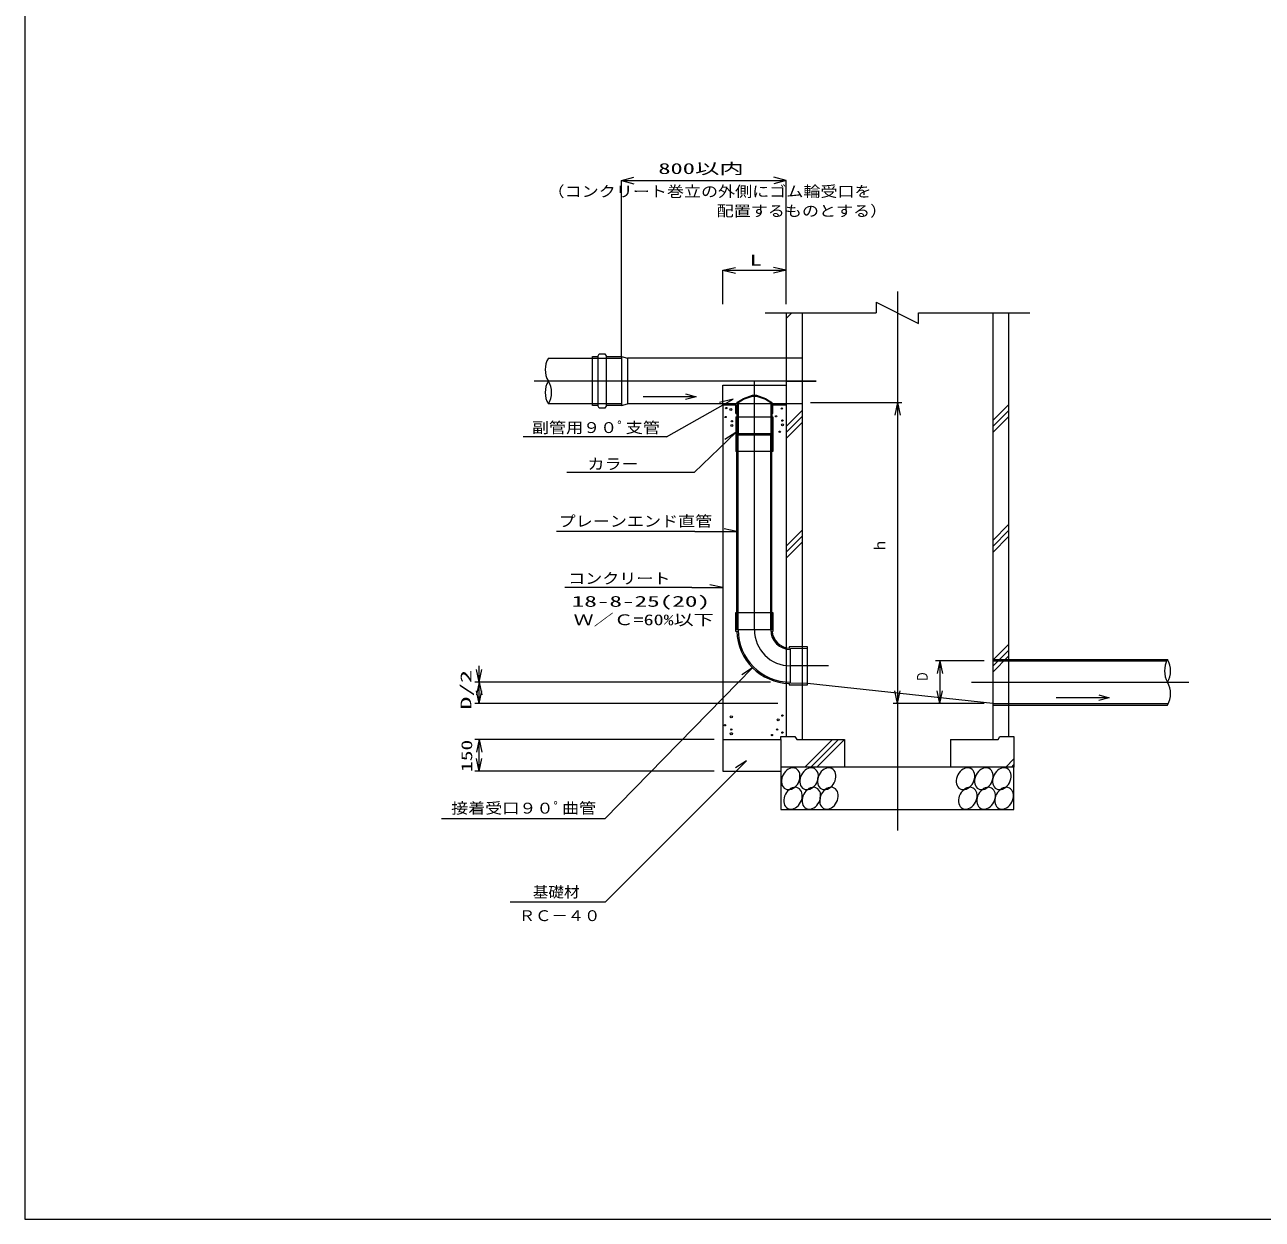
# Model space of a CAD drawing. Units: millimetres on the paper. Extents: x -390 to 406, y -282 to 282.
# Drawn here: x -390.5 to -98.4, y -282 to 0 of the extents above; entities that cross this region are included whole.
import ezdxf
from ezdxf.enums import TextEntityAlignment as Align

# ---------------------------------------------------------------- set-up
doc = ezdxf.new("R2010")
doc.units = ezdxf.units.MM
for name, color, linetype, lineweight in [('0-1__0-1__0-1_構造図', 7, 'Continuous', 18), ('0-2__0-2__0-2_枠', 7, 'Continuous', 18), ('0-3__0-4__0-4_センタ__', 7, 'Continuous', 18), ('0-4__0-5__0-5_寸法線1', 7, 'Continuous', 18), ('0-7__0-9__0-9_構造図2', 7, 'Continuous', 18), ('0-8__0-A__0-A_構造図3', 7, 'Continuous', 18)]:
    doc.layers.add(name, color=color, linetype=linetype, lineweight=lineweight)
doc.styles.add('ＭＳ ゴシック', font='')
doc.styles.get('ＭＳ ゴシック').set_extended_font_data('MS Gothic')

msp = doc.modelspace()

# ---------------------------------------------------------------- linework, layer by layer
at = {"layer": '0-1__0-1__0-1_構造図'}
for p, q in [((-189.521, -65.5), (-189.521, -68)), ((-215.771, -68), (-189.521, -68)), ((-210.771, -68), (-210.771, -78.725)), ((-210.771, -68), (-207.021, -68)), ((-210.771, -69.363), (-209.408, -68)), ((-207.021, -68), (-207.021, -146.9)), ((-179.521, -68), (-153.271, -68)), ((-162.021, -68), (-162.021, -168.75)), ((-162.021, -68), (-158.271, -68)), ((-158.271, -68), (-158.271, -149.875)), ((-266.912, -78.725), (-249.67, -78.725)), ((-255.273, -78.35), (-255.273, -89.9)), ((-253.213, -89.9), (-253.213, -78.35)), ((-207.021, -78.725), (-248.271, -78.725)), ((-210.771, -84.125), (-248.271, -84.125)), ((-210.771, -85.102), (-210.771, -89.775)), ((-249.67, -89.525), (-266.912, -89.525)), ((-225.771, -89.525), (-248.271, -89.525)), ((-232.021, -87.825), (-244.521, -87.825)), ((-207.021, -89.525), (-210.771, -89.525)), ((-162.021, -93.456), (-158.271, -89.706)), ((-222.646, -91.775), (-222.396, -91.775)), ((-210.771, -94.819), (-207.021, -91.069)), ((-210.771, -96.233), (-207.021, -92.483)), ((-162.021, -94.87), (-158.271, -91.12)), ((-162.021, -96.284), (-158.271, -92.534)), ((-210.771, -97.647), (-207.021, -93.897)), ((-210.771, -123.103), (-207.021, -119.353)), ((-162.021, -121.74), (-158.271, -117.99)), ((-162.021, -123.154), (-158.271, -119.404)), ((-210.771, -124.517), (-207.021, -120.767)), ((-210.771, -125.931), (-207.021, -122.181)), ((-162.021, -124.569), (-158.271, -120.819)), ((-218.271, -142.85), (-218.271, -138.85)), ((-162.021, -150.024), (-158.271, -146.274)), ((-162.021, -151.439), (-158.271, -147.689)), ((-162.021, -152.853), (-158.271, -149.103)), ((-162.021, -149.875), (-120.771, -149.875)), ((-210.771, -155.46), (-210.771, -168)), ((-210.071, -155.496), (-210.071, -155.8)), ((-207.021, -155.8), (-207.021, -168.75)), ((-162.021, -160.25), (-205.771, -155.502)), ((-164.021, -160.25), (-175.521, -160.25)), ((-162.021, -160.6), (-120.771, -160.6)), ((-158.271, -160.6), (-158.271, -168)), ((-134.521, -158.9), (-147.021, -158.9)), ((-212.021, -168.75), (-212.021, -176.25)), ((-212.021, -168.75), (-212.021, -175.25)), ((-206.349, -175.25), (-199.849, -168.75)), ((-204.935, -175.25), (-198.435, -168.75)), ((-203.521, -175.25), (-197.021, -168.75)), ((-197.021, -168.75), (-197.021, -175.25)), ((-172.021, -168.75), (-172.021, -175.25)), ((-160.771, -168.75), (-160.321, -168)), ((-157.021, -168), (-157.021, -175.25)), ((-157.021, -175.25), (-172.021, -175.25)), ((-158.962, -175.25), (-157.021, -173.309)), ((-157.548, -175.25), (-157.021, -174.723))]:
    msp.add_line(p, q, dxfattribs=at)
for points in [[(-189.521, -65.5), (-179.521, -70.5), (-179.521, -68)], [(-256.463, -78.35), (-255.273, -78.35), (-254.911, -77.722), (-253.575, -77.722), (-253.213, -78.35), (-249.67, -78.35), (-248.271, -78.725), (-248.271, -89.525)], [(-249.67, -89.9), (-253.213, -89.9), (-253.575, -90.528), (-254.911, -90.528), (-255.273, -89.9), (-256.463, -89.9), (-256.463, -78.35)], [(-249.67, -78.35), (-249.67, -89.9), (-248.271, -89.525)], [(-234.521, -87.155), (-232.021, -87.825), (-234.521, -88.495)], [(-137.021, -158.23), (-134.521, -158.9), (-137.021, -159.57)], [(-212.021, -168.75), (-212.021, -168), (-210.771, -168)], [(-210.771, -168), (-208.721, -168), (-208.271, -168.75), (-207.021, -168.75), (-197.021, -168.75)], [(-172.021, -168.75), (-162.021, -168.75), (-160.771, -168.75)], [(-160.321, -168), (-158.271, -168), (-157.021, -168)], [(-212.021, -175.25), (-212.021, -185.25), (-157.021, -185.25), (-157.021, -175.25)], [(-172.021, -175.25), (-197.021, -175.25), (-212.021, -175.25)]]:
    msp.add_lwpolyline(points, dxfattribs=at)
for points in [[(-208.462, -175.6), (-208.794, -175.473), (-209.155, -175.423), (-209.532, -175.452), (-209.915, -175.558), (-210.292, -175.738), (-210.651, -175.987), (-210.981, -176.297), (-211.273, -176.66), (-211.517, -177.062), (-211.707, -177.494), (-211.836, -177.941), (-211.9, -178.389), (-211.898, -178.826), (-211.829, -179.238), (-211.696, -179.613), (-211.502, -179.938), (-211.255, -180.204), (-210.96, -180.404), (-210.627, -180.531), (-210.267, -180.58), (-209.889, -180.552), (-209.506, -180.446), (-209.13, -180.266), (-208.771, -180.017), (-208.44, -179.706), (-208.149, -179.344), (-207.904, -178.941), (-207.715, -178.51), (-207.586, -178.063), (-207.522, -177.614), (-207.524, -177.177), (-207.593, -176.765), (-207.726, -176.391), (-207.919, -176.066), (-208.167, -175.799)], [(-206.628, -180.404), (-206.295, -180.531), (-205.935, -180.58), (-205.557, -180.552), (-205.174, -180.446), (-204.798, -180.266), (-204.439, -180.017), (-204.108, -179.706), (-203.816, -179.344), (-203.572, -178.941), (-203.383, -178.51), (-203.254, -178.063), (-203.19, -177.614), (-203.192, -177.177), (-203.26, -176.765), (-203.394, -176.391), (-203.587, -176.066), (-203.835, -175.799), (-204.129, -175.6), (-204.462, -175.473), (-204.823, -175.423), (-205.2, -175.452), (-205.583, -175.558), (-205.96, -175.738), (-206.319, -175.987), (-206.649, -176.297), (-206.941, -176.66), (-207.185, -177.062), (-207.375, -177.494), (-207.503, -177.941), (-207.568, -178.389), (-207.565, -178.826), (-207.497, -179.238), (-207.364, -179.613), (-207.17, -179.938), (-206.923, -180.204)], [(-202.476, -180.404), (-202.143, -180.531), (-201.783, -180.58), (-201.406, -180.552), (-201.023, -180.446), (-200.646, -180.266), (-200.287, -180.017), (-199.957, -179.706), (-199.665, -179.344), (-199.42, -178.941), (-199.231, -178.51), (-199.102, -178.063), (-199.038, -177.614), (-199.04, -177.177), (-199.109, -176.765), (-199.242, -176.391), (-199.435, -176.066), (-199.683, -175.799), (-199.978, -175.6), (-200.311, -175.473), (-200.671, -175.423), (-201.048, -175.452), (-201.431, -175.558), (-201.808, -175.738), (-202.167, -175.987), (-202.497, -176.297), (-202.789, -176.66), (-203.034, -177.062), (-203.223, -177.494), (-203.352, -177.941), (-203.416, -178.389), (-203.414, -178.826), (-203.345, -179.238), (-203.212, -179.613), (-203.019, -179.938), (-202.771, -180.204)], [(-169.714, -180.404), (-169.382, -180.531), (-169.021, -180.58), (-168.644, -180.552), (-168.261, -180.446), (-167.884, -180.266), (-167.525, -180.017), (-167.195, -179.706), (-166.903, -179.344), (-166.659, -178.941), (-166.469, -178.51), (-166.34, -178.063), (-166.276, -177.614), (-166.278, -177.177), (-166.347, -176.765), (-166.48, -176.391), (-166.673, -176.066), (-166.921, -175.799), (-167.216, -175.6), (-167.549, -175.473), (-167.909, -175.423), (-168.287, -175.452), (-168.669, -175.558), (-169.046, -175.738), (-169.405, -175.987), (-169.735, -176.297), (-170.027, -176.66), (-170.272, -177.062), (-170.461, -177.494), (-170.59, -177.941), (-170.654, -178.389), (-170.652, -178.826), (-170.583, -179.238), (-170.45, -179.613), (-170.257, -179.938), (-170.009, -180.204)], [(-165.382, -180.404), (-165.049, -180.531), (-164.689, -180.58), (-164.311, -180.552), (-163.929, -180.446), (-163.552, -180.266), (-163.193, -180.017), (-162.863, -179.706), (-162.571, -179.344), (-162.326, -178.941), (-162.137, -178.51), (-162.008, -178.063), (-161.944, -177.614), (-161.946, -177.177), (-162.015, -176.765), (-162.148, -176.391), (-162.341, -176.066), (-162.589, -175.799), (-162.884, -175.6), (-163.216, -175.473), (-163.577, -175.423), (-163.954, -175.452), (-164.337, -175.558), (-164.714, -175.738), (-165.073, -175.987), (-165.403, -176.297), (-165.695, -176.66), (-165.939, -177.062), (-166.129, -177.494), (-166.258, -177.941), (-166.322, -178.389), (-166.32, -178.826), (-166.251, -179.238), (-166.118, -179.613), (-165.925, -179.938), (-165.677, -180.204)], [(-161.14, -180.404), (-160.808, -180.531), (-160.447, -180.58), (-160.07, -180.552), (-159.687, -180.446), (-159.31, -180.266), (-158.951, -180.017), (-158.621, -179.706), (-158.329, -179.344), (-158.084, -178.941), (-157.895, -178.51), (-157.766, -178.063), (-157.702, -177.614), (-157.704, -177.177), (-157.773, -176.765), (-157.906, -176.391), (-158.099, -176.066), (-158.347, -175.799), (-158.642, -175.6), (-158.975, -175.473), (-159.335, -175.423), (-159.713, -175.452), (-160.095, -175.558), (-160.472, -175.738), (-160.831, -175.987), (-161.161, -176.297), (-161.453, -176.66), (-161.698, -177.062), (-161.887, -177.494), (-162.016, -177.941), (-162.08, -178.389), (-162.078, -178.826), (-162.009, -179.238), (-161.876, -179.613), (-161.683, -179.938), (-161.435, -180.204)], [(-210.418, -185.007), (-210.086, -185.134), (-209.725, -185.183), (-209.348, -185.155), (-208.965, -185.049), (-208.588, -184.868), (-208.229, -184.619), (-207.899, -184.309), (-207.607, -183.947), (-207.363, -183.544), (-207.173, -183.113), (-207.044, -182.666), (-206.98, -182.217), (-206.982, -181.78), (-207.051, -181.368), (-207.184, -180.994), (-207.378, -180.669), (-207.625, -180.402), (-207.92, -180.203), (-208.253, -180.076), (-208.613, -180.026), (-208.991, -180.055), (-209.374, -180.161), (-209.75, -180.341), (-210.109, -180.59), (-210.44, -180.9), (-210.731, -181.262), (-210.976, -181.665), (-211.165, -182.097), (-211.294, -182.544), (-211.358, -182.992), (-211.356, -183.429), (-211.287, -183.841), (-211.154, -184.215), (-210.961, -184.541), (-210.713, -184.807)], [(-203.588, -180.203), (-203.921, -180.076), (-204.281, -180.026), (-204.659, -180.055), (-205.041, -180.161), (-205.418, -180.341), (-205.777, -180.59), (-206.107, -180.9), (-206.399, -181.262), (-206.644, -181.665), (-206.833, -182.097), (-206.962, -182.544), (-207.026, -182.992), (-207.024, -183.429), (-206.955, -183.841), (-206.822, -184.215), (-206.629, -184.541), (-206.381, -184.807), (-206.086, -185.007), (-205.754, -185.134), (-205.393, -185.183), (-205.016, -185.155), (-204.633, -185.049), (-204.256, -184.868), (-203.897, -184.619), (-203.567, -184.309), (-203.275, -183.947), (-203.031, -183.544), (-202.841, -183.113), (-202.712, -182.666), (-202.648, -182.217), (-202.65, -181.78), (-202.719, -181.368), (-202.852, -180.994), (-203.045, -180.669), (-203.293, -180.402)], [(-199.436, -180.203), (-199.769, -180.076), (-200.13, -180.026), (-200.507, -180.055), (-200.89, -180.161), (-201.266, -180.341), (-201.625, -180.59), (-201.956, -180.9), (-202.248, -181.262), (-202.492, -181.665), (-202.681, -182.097), (-202.81, -182.544), (-202.875, -182.992), (-202.872, -183.429), (-202.804, -183.841), (-202.671, -184.215), (-202.477, -184.541), (-202.229, -184.807), (-201.935, -185.007), (-201.602, -185.134), (-201.241, -185.183), (-200.864, -185.155), (-200.481, -185.049), (-200.105, -184.868), (-199.746, -184.619), (-199.415, -184.309), (-199.123, -183.947), (-198.879, -183.544), (-198.689, -183.113), (-198.561, -182.666), (-198.496, -182.217), (-198.499, -181.78), (-198.567, -181.368), (-198.7, -180.994), (-198.894, -180.669), (-199.142, -180.402)], [(-166.674, -180.203), (-167.007, -180.076), (-167.368, -180.026), (-167.745, -180.055), (-168.128, -180.161), (-168.505, -180.341), (-168.864, -180.59), (-169.194, -180.9), (-169.486, -181.262), (-169.73, -181.665), (-169.92, -182.097), (-170.048, -182.544), (-170.113, -182.992), (-170.11, -183.429), (-170.042, -183.841), (-169.909, -184.215), (-169.715, -184.541), (-169.467, -184.807), (-169.173, -185.007), (-168.84, -185.134), (-168.48, -185.183), (-168.102, -185.155), (-167.719, -185.049), (-167.343, -184.868), (-166.984, -184.619), (-166.653, -184.309), (-166.361, -183.947), (-166.117, -183.544), (-165.928, -183.113), (-165.799, -182.666), (-165.734, -182.217), (-165.737, -181.78), (-165.805, -181.368), (-165.938, -180.994), (-166.132, -180.669), (-166.38, -180.402)], [(-162.342, -180.203), (-162.675, -180.076), (-163.035, -180.026), (-163.413, -180.055), (-163.796, -180.161), (-164.172, -180.341), (-164.531, -180.59), (-164.862, -180.9), (-165.154, -181.262), (-165.398, -181.665), (-165.587, -182.097), (-165.716, -182.544), (-165.781, -182.992), (-165.778, -183.429), (-165.71, -183.841), (-165.576, -184.215), (-165.383, -184.541), (-165.135, -184.807), (-164.841, -185.007), (-164.508, -185.134), (-164.147, -185.183), (-163.77, -185.155), (-163.387, -185.049), (-163.01, -184.868), (-162.651, -184.619), (-162.321, -184.309), (-162.029, -183.947), (-161.785, -183.544), (-161.595, -183.113), (-161.467, -182.666), (-161.402, -182.217), (-161.405, -181.78), (-161.473, -181.368), (-161.606, -180.994), (-161.8, -180.669), (-162.048, -180.402)], [(-158.1, -180.203), (-158.433, -180.076), (-158.794, -180.026), (-159.171, -180.055), (-159.554, -180.161), (-159.93, -180.341), (-160.289, -180.59), (-160.62, -180.9), (-160.912, -181.262), (-161.156, -181.665), (-161.346, -182.097), (-161.474, -182.544), (-161.539, -182.992), (-161.536, -183.429), (-161.468, -183.841), (-161.335, -184.215), (-161.141, -184.541), (-160.893, -184.807), (-160.599, -185.007), (-160.266, -185.134), (-159.905, -185.183), (-159.528, -185.155), (-159.145, -185.049), (-158.769, -184.868), (-158.41, -184.619), (-158.079, -184.309), (-157.787, -183.947), (-157.543, -183.544), (-157.353, -183.113), (-157.225, -182.666), (-157.16, -182.217), (-157.163, -181.78), (-157.231, -181.368), (-157.364, -180.994), (-157.558, -180.669), (-157.806, -180.402)]]:
    msp.add_lwpolyline(points, close=True, dxfattribs=at)
for centre, radius in [((-224.931, -90.496), 0.15), ((-211.796, -90.617), 0.15), ((-225.091, -92.611), 0.15), ((-223.839, -90.852), 0.25), ((-223.591, -93.611), 0.15), ((-213.17, -92.442), 0.15), ((-211.67, -93.442), 0.15), ((-223.591, -94.611), 0.25), ((-212.301, -96.09), 0.15), ((-211.67, -94.442), 0.25), ((-223.736, -163.381), 0.25), ((-211.665, -163.1), 0.15), ((-225.236, -165.381), 0.15), ((-223.736, -166.381), 0.15), ((-212.912, -166.397), 0.15), ((-212.665, -164.1), 0.25), ((-223.736, -167.381), 0.25), ((-214.127, -167.693), 0.15), ((-211.665, -167.1), 0.15)]:
    msp.add_circle(centre, radius, dxfattribs=at)
for centre, radius, start, end in [((-262.427, -81.425), 5.235, 148.95178, 211.04822), ((-262.427, -86.825), 5.235, 148.95178, 211.04822), ((-271.397, -86.825), 5.235, 328.95178, 31.04822), ((-116.127, -152.556), 5.362, 150, 210), ((-125.415, -152.556), 5.362, 330, 30), ((-125.415, -157.919), 5.362, 330, 30)]:
    msp.add_arc(centre, radius, start, end, dxfattribs=at)
at = {"layer": '0-2__0-2__0-2_枠'}
msp.add_lwpolyline([(-390.5, -282), (405.5, -282), (405.5, 282), (-390.5, 282)], close=True, dxfattribs=at)
at = {"layer": '0-3__0-4__0-4_センタ__'}
for p, q in [((-184.521, -63), (-184.521, -190.25)), ((-218.271, -138.85), (-218.271, -84.125)), ((-200.771, -151.35), (-209.771, -151.35)), ((-167.021, -155.2), (-115.771, -155.2))]:
    msp.add_line(p, q, dxfattribs=at)
msp.add_lwpolyline([(-210.771, -84.125), (-203.701, -84.125), (-270.232, -84.125)], dxfattribs=at)
msp.add_arc((-209.771, -142.85), 8.5, 180, 270, dxfattribs=at)
at = {"layer": '0-4__0-5__0-5_寸法線1'}
for p, q in [((-249.67, -36.771), (-246.773, -35.995)), ((-249.67, -78.35), (-249.67, -36.771)), ((-249.67, -36.771), (-246.773, -37.548)), ((-210.771, -36.771), (-213.669, -35.995)), ((-210.771, -66), (-210.771, -36.771)), ((-210.771, -66), (-210.771, -53.752)), ((-225.771, -57.971), (-222.771, -57.333)), ((-225.771, -57.971), (-222.771, -58.609)), ((-225.771, -66), (-225.771, -57.971)), ((-210.771, -57.971), (-213.771, -57.333)), ((-205.021, -89.175), (-183.521, -89.175)), ((-184.521, -89.175), (-185.158, -92.175)), ((-184.521, -89.175), (-184.521, -160.25)), ((-184.521, -89.175), (-183.883, -92.175)), ((-232.534, -105.694), (-222.646, -96.3)), ((-232.534, -105.694), (-222.646, -96.3)), ((-222.646, -96.3), (-225.26, -97.904)), ((-239.06, -97.278), (-272.869, -97.278)), ((-232.534, -105.694), (-262.534, -105.694)), ((-232.355, -119.637), (-265.023, -119.637)), ((-232.355, -119.637), (-222.396, -119.637)), ((-232.355, -119.637), (-222.396, -119.637)), ((-222.396, -119.637), (-225.396, -119)), ((-233.061, -132.887), (-263.061, -132.887)), ((-233.061, -132.887), (-225.771, -132.887)), ((-233.061, -132.887), (-225.771, -132.887)), ((-225.771, -132.887), (-228.771, -132.25)), ((-253.567, -187.446), (-218.716, -151.795)), ((-253.567, -187.446), (-218.716, -151.795)), ((-218.716, -151.795), (-221.269, -153.494)), ((-164.021, -150.15), (-175.521, -150.15)), ((-174.521, -150.15), (-175.158, -153.15)), ((-174.521, -150.15), (-174.521, -160.25)), ((-174.521, -150.15), (-173.883, -153.15)), ((-283.271, -155.2), (-283.908, -152.2)), ((-283.271, -155.2), (-282.633, -152.2)), ((-214.509, -155.2), (-284.271, -155.2)), ((-283.271, -155.2), (-283.908, -158.2)), ((-283.271, -160.25), (-283.908, -157.25)), ((-283.271, -155.2), (-282.633, -158.2)), ((-283.271, -160.25), (-282.633, -157.25)), ((-184.521, -160.25), (-185.158, -157.25)), ((-184.521, -160.25), (-183.883, -157.25)), ((-174.521, -160.25), (-175.158, -157.25)), ((-174.521, -160.25), (-173.883, -157.25)), ((-212.771, -160.25), (-284.271, -160.25)), ((-164.021, -160.25), (-185.521, -160.25)), ((-227.771, -168.75), (-284.271, -168.75)), ((-283.271, -168.75), (-283.908, -171.75)), ((-283.271, -176.25), (-283.271, -168.75)), ((-283.271, -168.75), (-282.633, -171.75)), ((-283.271, -176.25), (-283.908, -173.25)), ((-283.271, -176.25), (-282.633, -173.25)), ((-253.536, -207.141), (-220.146, -173.75)), ((-253.536, -207.141), (-220.146, -173.75)), ((-220.146, -173.75), (-222.718, -175.42)), ((-227.771, -176.25), (-284.271, -176.25)), ((-253.567, -187.446), (-292.107, -187.446)), ((-253.536, -207.141), (-275.913, -207.141))]:
    msp.add_line(p, q, dxfattribs=at)
for points in [[(-249.67, -36.771), (-210.771, -36.771), (-213.669, -37.548)], [(-225.771, -57.971), (-210.771, -57.971), (-213.771, -58.609)], [(-239.06, -97.278), (-223.301, -88.426), (-226.5, -89.164)], [(-283.271, -160.25), (-283.271, -155.2), (-283.271, -151.35)]]:
    msp.add_lwpolyline(points, dxfattribs=at)
at = {"layer": '0-7__0-9__0-9_構造図2'}
for p, q in [((-210.771, -147.083), (-210.771, -155.46)), ((-207.021, -146.9), (-207.021, -155.8)), ((-162.021, -150.15), (-120.919, -150.15)), ((-158.271, -149.875), (-158.271, -160.6)), ((-162.021, -160.25), (-120.586, -160.25))]:
    msp.add_line(p, q, dxfattribs=at)
at = {"layer": '0-8__0-A__0-A_構造図3'}
for p, q in [((-210.771, -78.725), (-210.771, -89.525)), ((-225.771, -89.525), (-225.771, -176.25)), ((-222.396, -89.525), (-225.771, -89.525)), ((-222.121, -89.525), (-225.771, -89.525)), ((-222.396, -89.2), (-222.396, -96.525)), ((-222.121, -89.2), (-222.396, -89.2)), ((-222.121, -89.2), (-222.121, -96.525)), ((-214.421, -89.525), (-222.121, -89.525)), ((-214.421, -89.2), (-214.421, -96.525)), ((-210.771, -89.525), (-214.421, -89.525)), ((-214.146, -89.2), (-214.146, -96.525)), ((-210.771, -89.525), (-214.146, -89.525)), ((-210.771, -89.775), (-213.896, -89.775)), ((-213.896, -91.775), (-213.896, -89.775)), ((-210.771, -89.525), (-210.771, -147.083)), ((-222.646, -92.525), (-213.896, -92.525)), ((-222.646, -92.525), (-222.646, -100.775)), ((-222.396, -92.525), (-222.396, -100.775)), ((-213.896, -91.775), (-214.146, -91.775)), ((-214.146, -92.525), (-214.146, -100.775)), ((-213.896, -92.525), (-213.896, -100.775)), ((-222.396, -142.85), (-222.396, -96.425)), ((-222.396, -96.525), (-214.146, -96.525)), ((-222.396, -96.775), (-214.146, -96.775)), ((-222.121, -142.85), (-222.121, -96.775)), ((-214.421, -142.85), (-214.421, -96.775)), ((-214.146, -142.85), (-214.146, -96.425)), ((-213.896, -100.775), (-222.646, -100.775)), ((-222.368, -142.85), (-222.423, -138.85)), ((-214.173, -142.85), (-214.118, -138.85)), ((-214.173, -142.85), (-222.368, -142.85)), ((-210.071, -146.9), (-210.071, -147.19)), ((-209.771, -147.252), (-205.771, -147.197)), ((-209.771, -155.447), (-209.771, -147.252)), ((-210.071, -155.8), (-205.771, -155.8)), ((-205.771, -155.502), (-209.771, -155.447)), ((-225.771, -168.75), (-212.021, -168.75)), ((-225.771, -176.25), (-212.021, -176.25))]:
    msp.add_line(p, q, dxfattribs=at)
for points in [[(-225.771, -89.775), (-225.771, -85.102), (-210.771, -85.102)], [(-222.396, -89.2), (-220.887, -88.256), (-218.754, -87.478), (-218.748, -87.477), (-217.794, -87.477), (-217.788, -87.478), (-215.654, -88.256), (-214.146, -89.2), (-214.421, -89.2)], [(-222.646, -91.775), (-222.646, -89.775), (-225.771, -89.775)], [(-222.121, -89.2), (-220.866, -88.4), (-218.767, -87.699), (-218.765, -87.699), (-217.776, -87.699), (-217.775, -87.699), (-215.676, -88.4), (-214.421, -89.2)], [(-214.11, -143.15), (-213.821, -143.15), (-213.821, -138.85), (-222.721, -138.85)], [(-222.721, -138.85), (-222.721, -143.15), (-222.417, -143.15)], [(-205.771, -155.8), (-205.771, -146.9), (-210.071, -146.9)]]:
    msp.add_lwpolyline(points, dxfattribs=at)
for radius, start, end in [(12.35, 180, 270), (4.65, 180, 270), (12.65, 181.35892, 268.64108), (4.35, 183.95457, 266.04543)]:
    msp.add_arc((-209.771, -142.85), radius, start, end, dxfattribs=at)

# ---------------------------------------------------------------- texts
at = {"layer": '0-4__0-5__0-5_寸法線1', "style": 'ＭＳ ゴシック'}
for s, width, p in [('800以内', 1.65, (-240.961, -36.004)), ('（コンクリート巻立の外側にゴム輪受口を', 1.15, (-267.106, -41.406)), ('配置するものとする）', 1.15, (-227.19, -46.007)), ('L', 1.65, (-219.396, -57.629)), ('副管用９０ﾟ支管', 1.15, (-270.78, -97.155)), ('\u3000カラー\u3000\u3000\u3000\u3000\u3000', 1.15, (-261.72, -105.756)), ('プレーンエンド直管', 1.15, (-264.471, -119.255)), ('コンクリート\u3000\u3000\u3000', 1.15, (-262.247, -132.764)), (' 18-8-25(20)', 1.7, (-264.371, -138.178)), ('  Ｗ／Ｃ=60%以下', 1.35, (-265.674, -142.53)), ('接着受口９０ﾟ曲管', 1.15, (-289.856, -187.004)), ('基礎材', 1.05, (-270.588, -206.789)), ('ＲＣ－４０', 1.1, (-273.884, -212.383))]:
    msp.add_text(s, height=2.566, dxfattribs=dict(at, width=width)).set_placement(p, align=Align.BOTTOM_LEFT)
msp.add_text('ｈ', height=2.566, rotation=90, dxfattribs=at).set_placement((-186.587, -124.713), align=Align.BOTTOM_LEFT)
for s, width, p in [('D/2', 1.8, (-284.311, -161.73)), ('Ｄ', 0.75, (-176.587, -155.2)), ('150', 1.45, (-284.125, -176.4))]:
    msp.add_text(s, height=2.566, rotation=90, dxfattribs=dict(at, width=width)).set_placement(p, align=Align.BOTTOM_LEFT)

doc.saveas('drawing.dxf')
